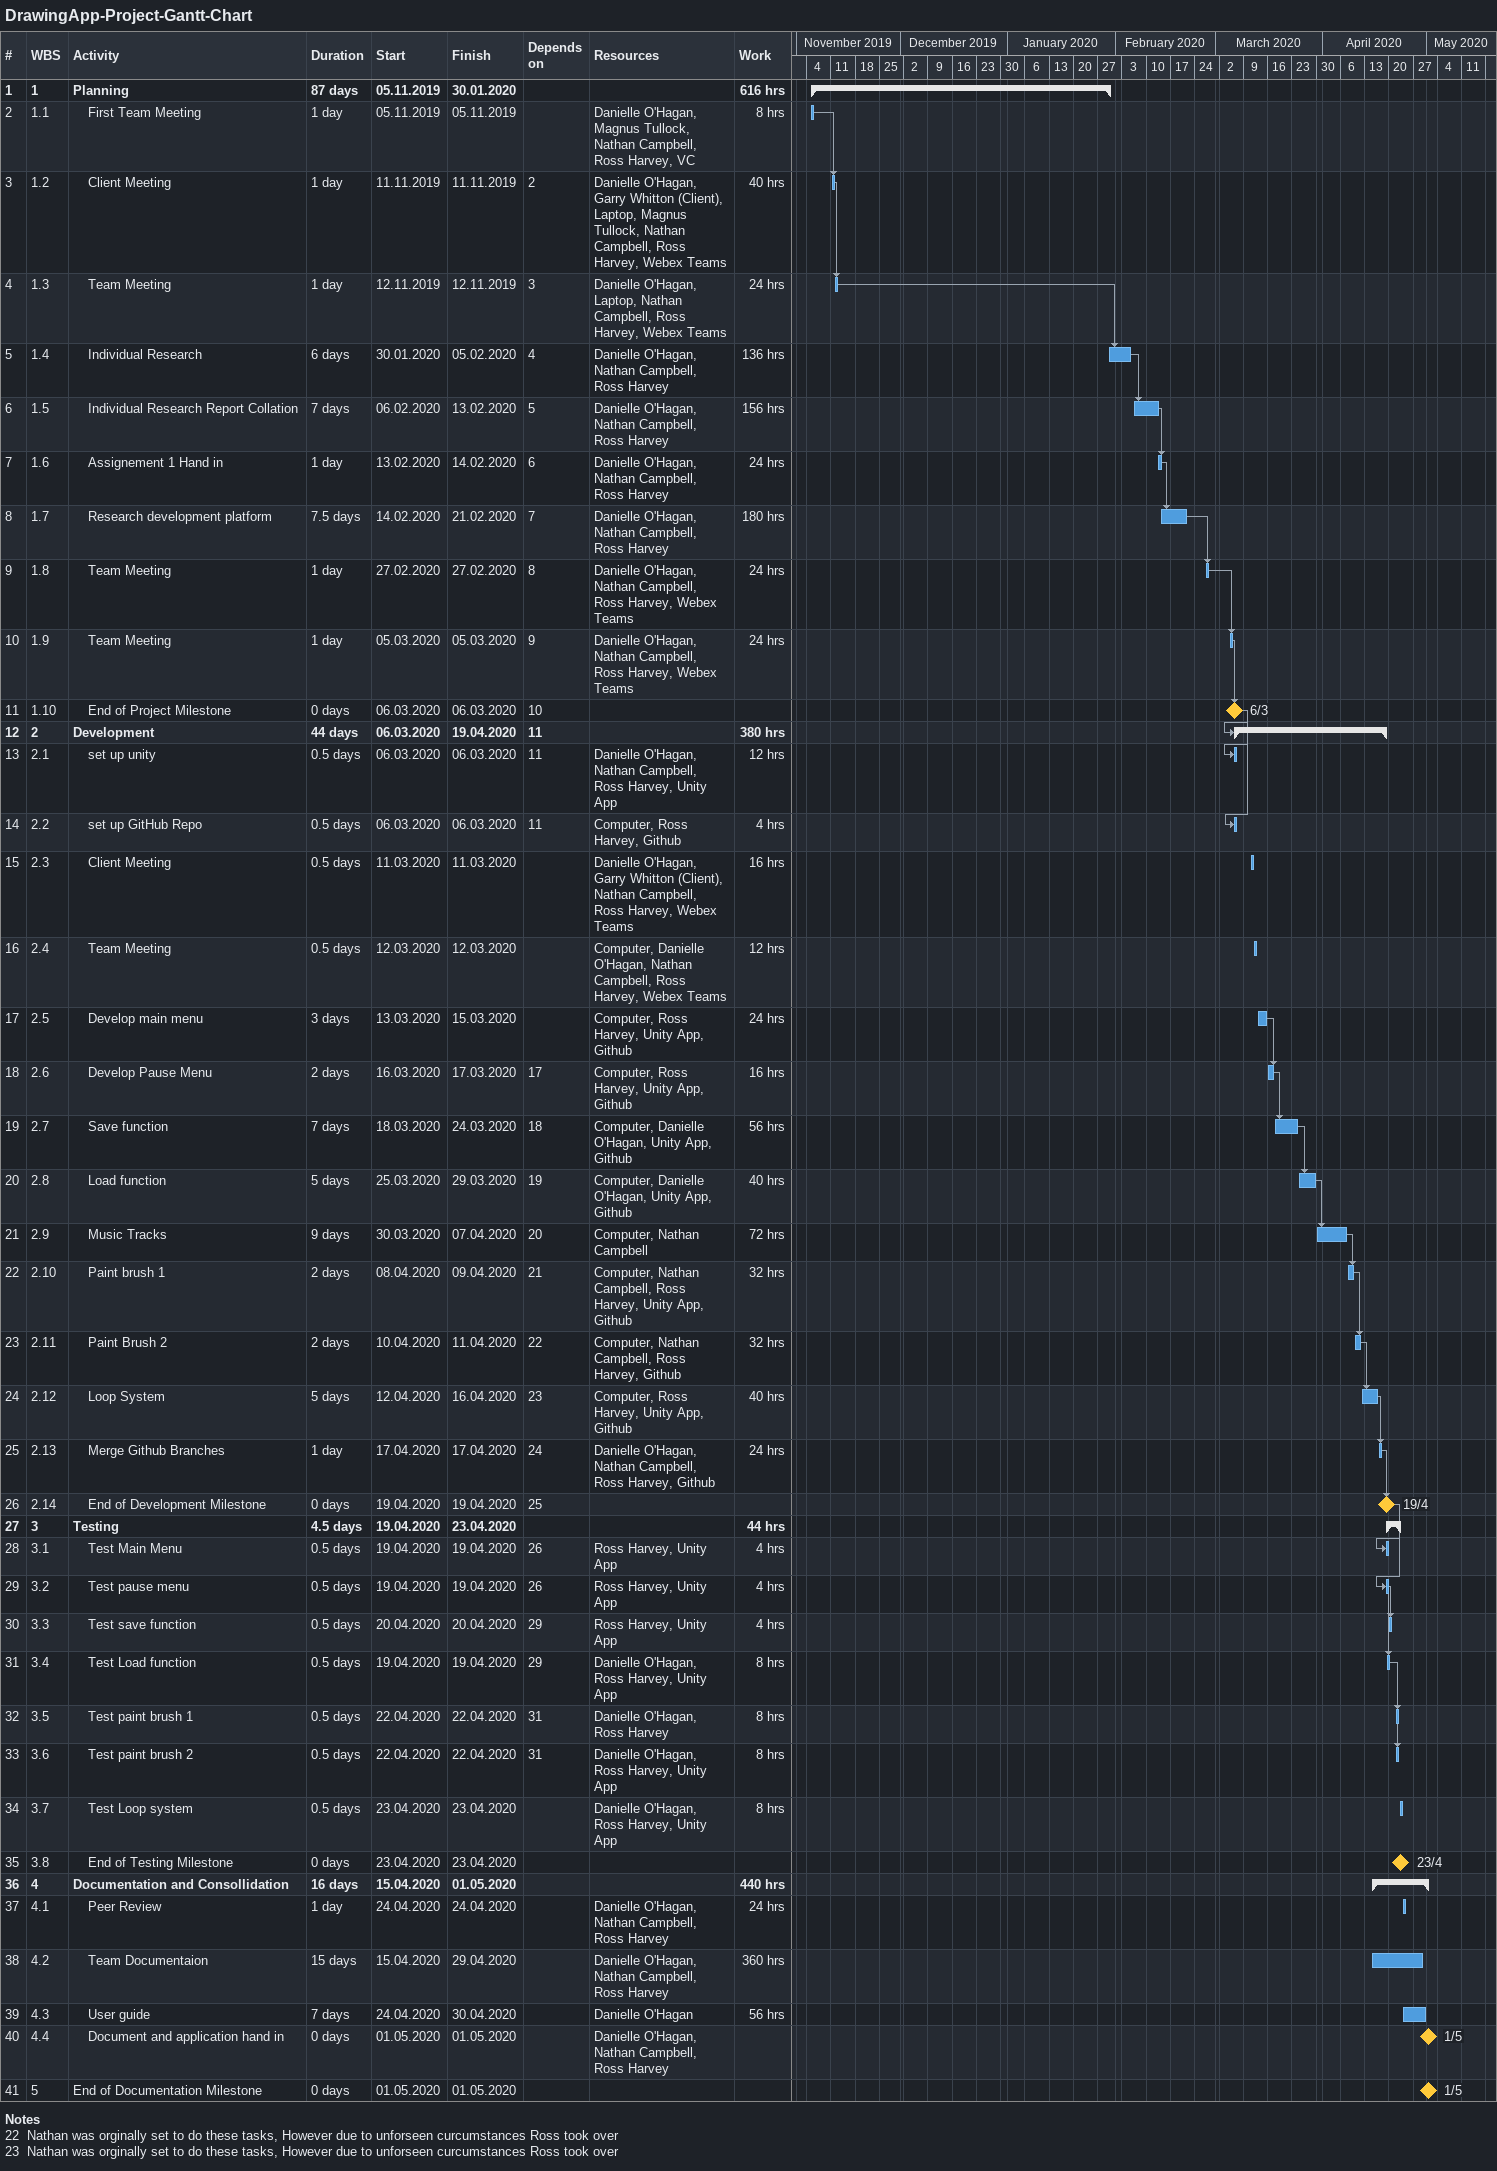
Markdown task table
DrawingApp-Project-Gantt-Chart

| ID | WBS | Task | Duration | Start | Finish | Predecessors | Resources | Work (h) |
|---|---|---|---|---|---|---|---|---|
| 1 | 1 | **Planning** | 87d | 2019-11-05 | 2020-01-30 |  |  | 616 |
| 2 | 1.1 | First Team Meeting | 1d | 2019-11-05 | 2019-11-05 |  | Danielle O'Hagan, Magnus Tullock, Nathan Campbell, Ross Harvey, VC | 8 |
| 3 | 1.2 | Client Meeting | 1d | 2019-11-11 | 2019-11-11 | 2 | Danielle O'Hagan, Garry Whitton (Client), Laptop, Magnus Tullock, Nathan Campbell, Ross Harvey, Webex Teams | 40 |
| 4 | 1.3 | Team Meeting | 1d | 2019-11-12 | 2019-11-12 | 3 | Danielle O'Hagan, Laptop, Nathan Campbell, Ross Harvey, Webex Teams | 24 |
| 5 | 1.4 | Individual Research | 6d | 2020-01-30 | 2020-02-05 | 4 | Danielle O'Hagan, Nathan Campbell, Ross Harvey | 136 |
| 6 | 1.5 | Individual Research Report Collation | 7d | 2020-02-06 | 2020-02-13 | 5 | Danielle O'Hagan, Nathan Campbell, Ross Harvey | 156 |
| 7 | 1.6 | Assignement 1 Hand in | 1d | 2020-02-13 | 2020-02-14 | 6 | Danielle O'Hagan, Nathan Campbell, Ross Harvey | 24 |
| 8 | 1.7 | Research development platform | 7.5d | 2020-02-14 | 2020-02-21 | 7 | Danielle O'Hagan, Nathan Campbell, Ross Harvey | 180 |
| 9 | 1.8 | Team Meeting | 1d | 2020-02-27 | 2020-02-27 | 8 | Danielle O'Hagan, Nathan Campbell, Ross Harvey, Webex Teams | 24 |
| 10 | 1.9 | Team Meeting | 1d | 2020-03-05 | 2020-03-05 | 9 | Danielle O'Hagan, Nathan Campbell, Ross Harvey, Webex Teams | 24 |
| 11 | 1.10 | End of Project Milestone | 0d | 2020-03-06 | 2020-03-06 | 10 |  |  |
| 12 | 2 | **Development** | 44d | 2020-03-06 | 2020-04-19 | 11 |  | 380 |
| 13 | 2.1 | set up unity | 0.5d | 2020-03-06 | 2020-03-06 | 11 | Danielle O'Hagan, Nathan Campbell, Ross Harvey, Unity App | 12 |
| 14 | 2.2 | set up GitHub Repo | 0.5d | 2020-03-06 | 2020-03-06 | 11 | Computer, Ross Harvey, Github | 4 |
| 15 | 2.3 | Client Meeting | 0.5d | 2020-03-11 | 2020-03-11 |  | Danielle O'Hagan, Garry Whitton (Client), Nathan Campbell, Ross Harvey, Webex Teams | 16 |
| 16 | 2.4 | Team Meeting | 0.5d | 2020-03-12 | 2020-03-12 |  | Computer, Danielle O'Hagan, Nathan Campbell, Ross Harvey, Webex Teams | 12 |
| 17 | 2.5 | Develop main menu | 3d | 2020-03-13 | 2020-03-15 |  | Computer, Ross Harvey, Unity App, Github | 24 |
| 18 | 2.6 | Develop Pause Menu | 2d | 2020-03-16 | 2020-03-17 | 17 | Computer, Ross Harvey, Unity App, Github | 16 |
| 19 | 2.7 | Save function | 7d | 2020-03-18 | 2020-03-24 | 18 | Computer, Danielle O'Hagan, Unity App, Github | 56 |
| 20 | 2.8 | Load function | 5d | 2020-03-25 | 2020-03-29 | 19 | Computer, Danielle O'Hagan, Unity App, Github | 40 |
| 21 | 2.9 | Music Tracks | 9d | 2020-03-30 | 2020-04-07 | 20 | Computer, Nathan Campbell | 72 |
| 22 | 2.10 | Paint brush 1 | 2d | 2020-04-08 | 2020-04-09 | 21 | Computer, Nathan Campbell, Ross Harvey, Unity App, Github | 32 |
| 23 | 2.11 | Paint Brush 2 | 2d | 2020-04-10 | 2020-04-11 | 22 | Computer, Nathan Campbell, Ross Harvey, Github | 32 |
| 24 | 2.12 | Loop System | 5d | 2020-04-12 | 2020-04-16 | 23 | Computer, Ross Harvey, Unity App, Github | 40 |
| 25 | 2.13 | Merge Github Branches | 1d | 2020-04-17 | 2020-04-17 | 24 | Danielle O'Hagan, Nathan Campbell, Ross Harvey, Github | 24 |
| 26 | 2.14 | End of Development Milestone | 0d | 2020-04-19 | 2020-04-19 | 25 |  |  |
| 27 | 3 | **Testing** | 4.5d | 2020-04-19 | 2020-04-23 |  |  | 44 |
| 28 | 3.1 | Test Main Menu | 0.5d | 2020-04-19 | 2020-04-19 | 26 | Ross Harvey, Unity App | 4 |
| 29 | 3.2 | Test pause menu | 0.5d | 2020-04-19 | 2020-04-19 | 26 | Ross Harvey, Unity App | 4 |
| 30 | 3.3 | Test save function | 0.5d | 2020-04-20 | 2020-04-20 | 29 | Ross Harvey, Unity App | 4 |
| 31 | 3.4 | Test Load function | 0.5d | 2020-04-19 | 2020-04-19 | 29 | Danielle O'Hagan, Ross Harvey, Unity App | 8 |
| 32 | 3.5 | Test paint brush 1 | 0.5d | 2020-04-22 | 2020-04-22 | 31 | Danielle O'Hagan, Ross Harvey | 8 |
| 33 | 3.6 | Test paint brush 2 | 0.5d | 2020-04-22 | 2020-04-22 | 31 | Danielle O'Hagan, Ross Harvey, Unity App | 8 |
| 34 | 3.7 | Test Loop system | 0.5d | 2020-04-23 | 2020-04-23 |  | Danielle O'Hagan, Ross Harvey, Unity App | 8 |
| 35 | 3.8 | End of Testing Milestone | 0d | 2020-04-23 | 2020-04-23 |  |  |  |
| 36 | 4 | **Documentation and Consollidation** | 16d | 2020-04-15 | 2020-05-01 |  |  | 440 |
| 37 | 4.1 | Peer Review | 1d | 2020-04-24 | 2020-04-24 |  | Danielle O'Hagan, Nathan Campbell, Ross Harvey | 24 |
| 38 | 4.2 | Team Documentaion | 15d | 2020-04-15 | 2020-04-29 |  | Danielle O'Hagan, Nathan Campbell, Ross Harvey | 360 |
| 39 | 4.3 | User guide | 7d | 2020-04-24 | 2020-04-30 |  | Danielle O'Hagan | 56 |
| 40 | 4.4 | Document and application hand in | 0d | 2020-05-01 | 2020-05-01 |  | Danielle O'Hagan, Nathan Campbell, Ross Harvey |  |
| 41 | 5 | End of Documentation Milestone | 0d | 2020-05-01 | 2020-05-01 |  |  |  |

Notes
- 22: Nathan was orginally set to do these tasks, However due to unforseen curcumstances Ross took over
- 23: Nathan was orginally set to do these tasks, However due to unforseen curcumstances Ross took over
